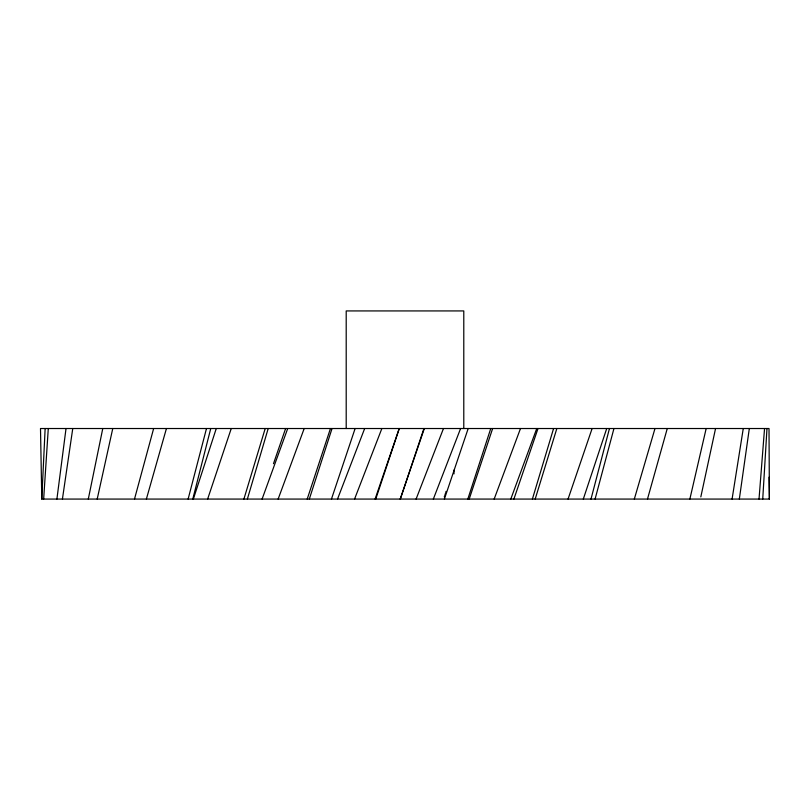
<?xml version="1.0" encoding="UTF-8"?>
<svg xmlns="http://www.w3.org/2000/svg" width="810" height="810" viewBox="0 0 810 810"><rect width="100%" height="100%" fill="white"/><g stroke="black" fill="none" stroke-linecap="round" stroke-linejoin="round"><path stroke-width="1.21" d="M769.439 499.071L41.786 499.071L45.137 428.52M766.979 428.52L762.736 499.071M43.659 499.071L48.286 428.52M764.549 428.52L759.021 499.071M56.903 499.071L66.025 428.52M749.321 428.52L739.338 499.071M62.421 499.071L72.758 428.52M743.266 428.52L732.088 499.071M88.3 499.071L102.769 428.52M715.554 428.52L700.822 496.915M97.2 499.071L112.762 428.52M706.168 428.52L689.867 499.071M192.78 499.071L210.752 428.52M188.123 499.071L206.489 428.52M609.464 428.52L590.996 499.071M134.5 499.071L153.647 428.52M613.95 428.52L595.087 499.071M667.268 428.52L647.484 499.071M146.377 499.071L166.435 428.52M654.986 428.52L634.321 499.071M247.364 499.071L268.201 428.52M243.901 499.071L265.204 428.52M553.584 428.52L532.393 499.071M556.845 428.52L535.187 499.071M193.347 499.071L216.27 428.52M309.319 499.071L332.049 428.52M606.72 428.52L583.311 499.071M207.633 499.071L231.255 428.52M490.759 428.52L467.826 499.071M307.213 499.071L330.45 428.52M492.642 428.52L469.203 499.071M331.452 499.071L355.124 428.52M592.12 428.52L568.053 499.071M375.739 499.071L399.31 428.52M444.265 496.874L444.629 495.771M444.994 494.667L445.368 493.574M445.733 492.47L446.097 491.366M400.322 499.071L423.913 428.52M468.19 428.52L444.376 499.071M285.616 428.52L273.466 463.735M375.101 499.071L399.188 428.52M513.894 499.071L538.012 428.52M400.221 499.071L424.339 428.52M262.096 499.071L287.722 428.52M278.134 499.071L304.195 428.52M536.746 428.52L510.796 499.071M520.496 428.52L494.161 499.071M337.517 499.071L364.662 428.52M354.557 499.071L381.864 428.52M460.596 428.52L433.34 499.071M443.475 428.52L416.097 499.071M41.786 499.071L40.5 428.52L769.014 428.52L769.399 499.071L769.095 477.191M463.786 428.52L463.786 310.929L346.204 310.929L346.204 428.52M453.995 470.094L453.995 473.87"/></g></svg>
